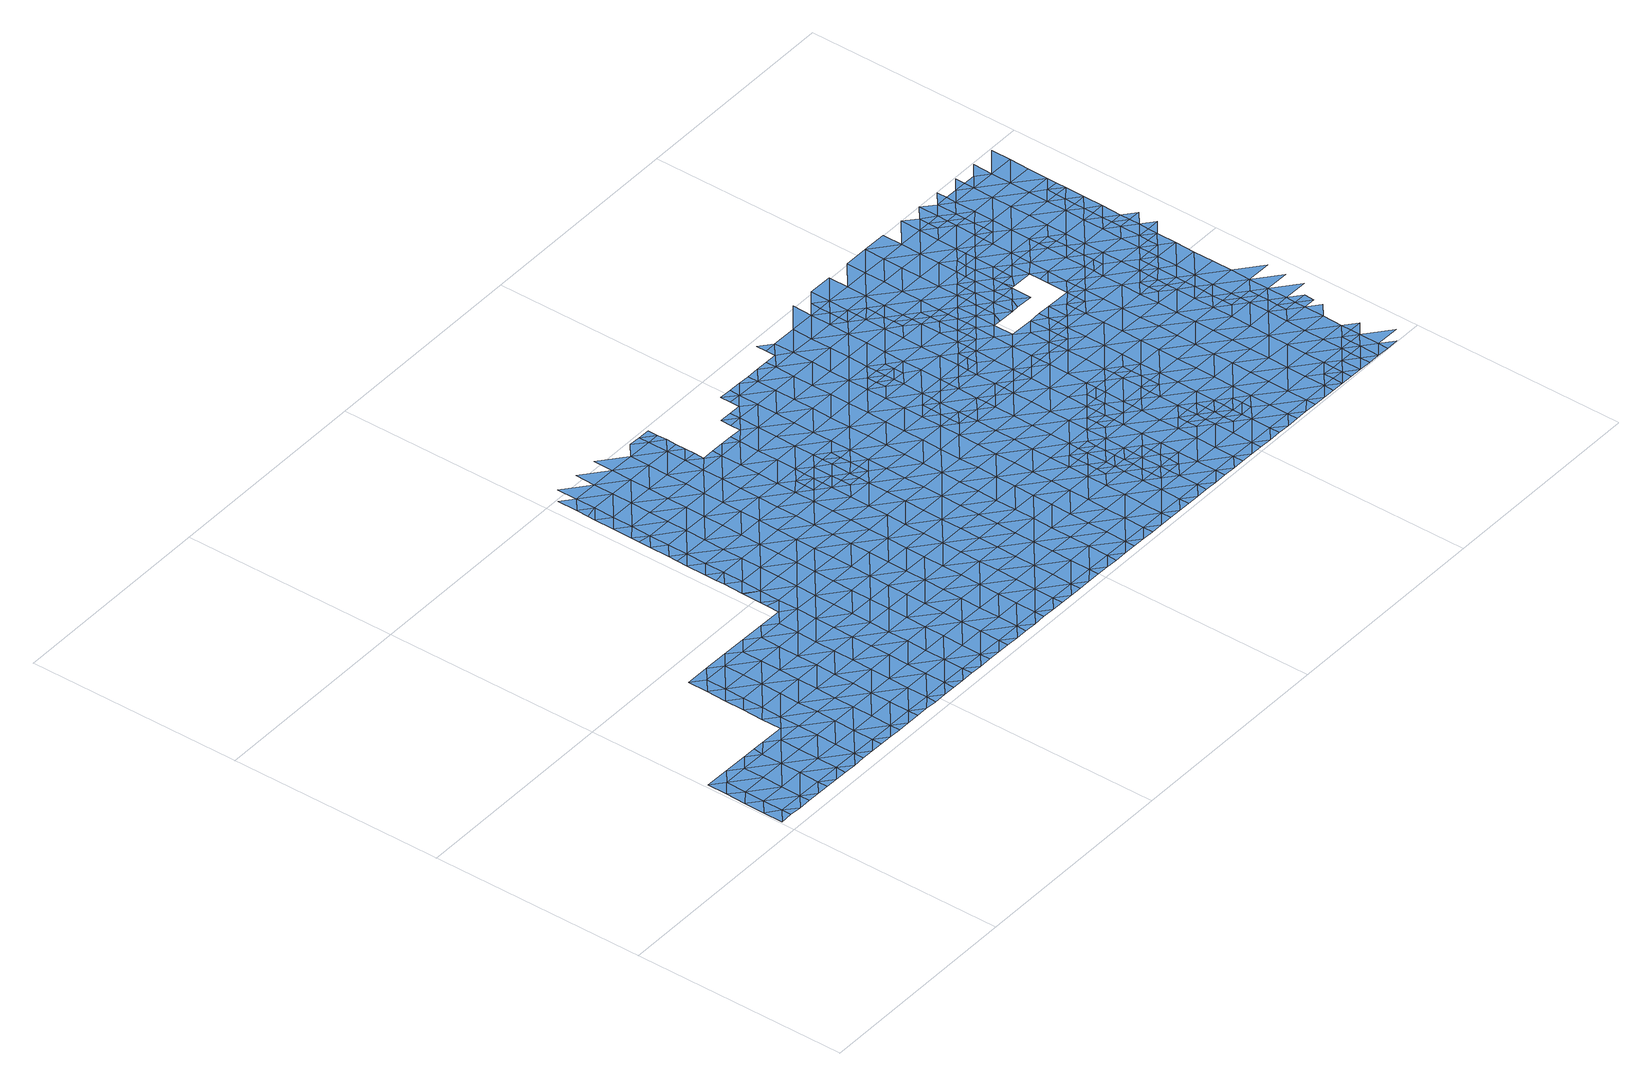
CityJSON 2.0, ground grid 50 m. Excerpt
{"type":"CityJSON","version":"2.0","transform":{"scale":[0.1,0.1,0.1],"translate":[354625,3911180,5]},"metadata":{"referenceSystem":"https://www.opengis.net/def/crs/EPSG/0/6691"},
"CityObjects":{
"waterbody1":{"type":"WaterBody","attributes":{"name":"7","class":"1140","function":"1","WaterBodyRiverFloodingRiskAttribute.description":"4","WaterBodyRiverFloodingRiskAttribute.rankOrg":"2","WaterBodyRiverFloodingRiskAttribute.adminType":"2","WaterBodyRiverFloodingRiskAttribute.scale":"L2"},"geometry":[{"type":"MultiSurface","lod":"1","boundaries":[[[0,1,2]],[[2,1,3]],[[0,4,5]],[[4,0,2]],[[3,6,2]],[[7,5,8]],[[5,4,8]],[[9,4,2]],[[6,9,2]],[[8,10,7]],[[11,7,10]],[[4,12,8]],[[13,9,6]],[[10,14,11]],[[8,15,10]],[[4,9,12]],[[13,16,9]],[[8,12,15]],[[10,17,14]],[[16,18,9]],[[17,10,15]],[[19,18,16]],[[12,9,20]],[[9,18,20]],[[15,12,21]],[[14,17,22]],[[19,23,18]],[[17,15,21]],[[12,20,21]],[[18,24,20]],[[25,17,21]],[[22,17,25]],[[18,23,24]],[[25,26,22]],[[23,27,24]],[[21,20,28]],[[20,24,28]],[[27,29,24]],[[26,25,30]],[[21,28,31]],[[25,21,32]],[[32,21,31]],[[25,32,30]],[[29,33,24]],[[24,33,28]],[[28,34,31]],[[29,35,33]],[[28,33,36]],[[30,32,37]],[[35,38,33]],[[34,28,36]],[[32,31,34]],[[38,39,33]],[[40,32,34]],[[37,32,40]],[[41,39,38]],[[36,33,42]],[[43,37,44]],[[37,40,44]],[[42,45,36]],[[33,39,42]],[[46,47,43]],[[34,36,45]],[[41,48,39]],[[43,44,46]],[[40,34,45]],[[40,49,44]],[[46,50,47]],[[47,50,51]],[[39,52,42]],[[49,40,45]],[[51,53,54]],[[44,55,46]],[[53,51,50]],[[39,48,52]],[[44,49,56]],[[54,57,58]],[[46,59,50]],[[57,54,53]],[[48,60,52]],[[61,62,42]],[[45,62,49]],[[44,56,55]],[[50,59,53]],[[42,52,61]],[[45,42,62]],[[60,63,52]],[[59,46,55]],[[53,64,57]],[[58,57,65]],[[56,49,66]],[[67,64,53]],[[66,49,62]],[[67,53,59]],[[68,52,63]],[[61,52,69]],[[56,66,70]],[[65,57,64]],[[55,56,71]],[[68,63,72]],[[69,52,68]],[[69,73,61]],[[59,55,71]],[[62,73,66]],[[56,70,71]],[[62,61,73]],[[71,74,59]],[[72,75,68]],[[76,64,67]],[[77,65,64]],[[66,78,70]],[[67,59,76]],[[78,66,73]],[[59,74,76]],[[68,79,69]],[[70,80,71]],[[76,81,64]],[[79,73,69]],[[68,75,82]],[[71,80,74]],[[70,78,83]],[[77,64,81]],[[75,84,82]],[[80,70,83]],[[68,82,79]],[[85,76,74]],[[84,86,82]],[[87,77,81]],[[88,74,80]],[[73,79,89]],[[78,73,90]],[[90,73,89]],[[83,78,90]],[[81,76,85]],[[74,88,85]],[[91,82,86]],[[82,92,79]],[[83,93,80]],[[85,94,81]],[[91,92,82]],[[95,93,83]],[[93,88,80]],[[79,92,89]],[[95,83,90]],[[87,81,94]],[[91,86,96]],[[97,90,89]],[[98,85,88]],[[96,99,91]],[[97,95,90]],[[100,98,88]],[[98,94,85]],[[101,87,94]],[[100,88,93]],[[89,92,102]],[[97,89,102]],[[103,92,91]],[[97,104,95]],[[105,101,94]],[[95,106,93]],[[91,99,107]],[[93,106,100]],[[105,94,98]],[[99,108,107]],[[102,92,103]],[[91,107,103]],[[95,104,106]],[[100,109,98]],[[108,110,107]],[[102,103,111]],[[97,102,112]],[[100,106,113]],[[101,105,114]],[[115,103,107]],[[112,102,111]],[[104,97,112]],[[104,116,106]],[[100,113,109]],[[112,116,104]],[[105,98,117]],[[107,110,115]],[[106,118,113]],[[98,109,117]],[[114,105,117]],[[110,119,115]],[[120,121,103]],[[122,109,113]],[[120,103,115]],[[123,124,114]],[[111,103,121]],[[106,116,118]],[[124,123,125]],[[123,114,117]],[[119,126,115]],[[122,113,118]],[[127,117,109]],[[112,111,128]],[[129,130,131]],[[129,125,130]],[[116,112,128]],[[126,132,115]],[[125,123,130]],[[133,127,109]],[[111,121,128]],[[133,109,122]],[[134,123,117]],[[130,135,131]],[[116,136,118]],[[137,131,135]],[[127,134,117]],[[120,115,138]],[[120,139,121]],[[123,134,130]],[[116,128,140]],[[141,142,143]],[[126,144,132]],[[143,137,141]],[[138,139,120]],[[136,145,118]],[[115,132,138]],[[137,135,141]],[[116,140,136]],[[122,118,145]],[[134,146,130]],[[130,147,135]],[[144,148,132]],[[128,121,139]],[[149,142,150]],[[151,127,133]],[[142,141,150]],[[146,147,130]],[[139,152,128]],[[133,122,151]],[[135,153,141]],[[154,155,156]],[[154,149,155]],[[140,128,152]],[[132,157,138]],[[149,150,155]],[[147,153,135]],[[158,136,140]],[[122,145,151]],[[157,132,148]],[[159,160,156]],[[141,153,150]],[[151,161,127]],[[127,162,134]],[[159,156,155]],[[163,158,140]],[[138,164,139]],[[163,140,152]],[[165,166,160]],[[167,146,134]],[[150,168,155]],[[157,148,169]],[[166,165,170]],[[162,167,134]],[[160,159,165]],[[171,151,145]],[[138,157,164]],[[127,161,162]],[[164,172,139]],[[139,173,152]],[[145,136,174]],[[175,176,170]],[[150,153,168]],[[169,177,157]],[[174,136,158]],[[147,146,167]],[[152,173,163]],[[170,165,175]],[[151,171,161]],[[178,179,176]],[[159,180,165]],[[167,181,147]],[[147,182,153]],[[155,168,183]],[[159,155,180]],[[177,184,157]],[[139,172,173]],[[181,182,147]],[[145,174,171]],[[176,175,178]],[[157,185,164]],[[161,186,162]],[[187,188,179]],[[163,189,158]],[[153,182,168]],[[155,183,180]],[[171,186,161]],[[178,187,179]],[[187,190,188]],[[184,185,157]],[[191,189,163]],[[189,174,158]],[[192,184,177]],[[175,165,193]],[[164,194,172]],[[163,173,191]],[[168,195,183]],[[196,197,190]],[[187,196,190]],[[182,195,168]],[[165,180,193]],[[198,171,174]],[[172,199,173]],[[189,198,174]],[[162,186,200]],[[167,162,201]],[[192,202,184]],[[175,193,203]],[[178,175,204]],[[164,185,194]],[[162,200,201]],[[181,205,182]],[[171,206,186]],[[175,203,204]],[[181,167,205]],[[183,195,207]],[[180,183,208]],[[180,209,193]],[[191,173,199]],[[202,210,184]],[[187,178,211]],[[212,206,171]],[[172,194,199]],[[205,167,201]],[[208,209,180]],[[213,200,186]],[[196,187,211]],[[171,198,212]],[[183,207,208]],[[178,204,211]],[[214,194,185]],[[189,191,215]],[[206,213,186]],[[216,210,202]],[[217,218,182]],[[219,198,189]],[[185,184,214]],[[203,193,209]],[[191,199,215]],[[220,196,221]],[[203,222,204]],[[182,205,217]],[[221,196,211]],[[195,182,218]],[[195,223,207]],[[184,210,214]],[[201,200,213]],[[194,224,199]],[[225,212,198]],[[201,226,205]],[[189,215,227]],[[222,203,209]],[[228,211,204]],[[216,229,210]],[[219,189,227]],[[230,215,199]],[[208,207,223]],[[231,206,212]],[[194,214,224]],[[195,218,223]],[[201,213,226]],[[232,204,222]],[[233,230,199]],[[210,234,214]],[[231,213,206]],[[217,205,235]],[[215,230,227]],[[198,219,225]],[[236,237,208]],[[199,224,233]],[[235,205,226]],[[228,204,232]],[[221,211,228]],[[238,239,221]],[[235,240,217]],[[208,223,236]],[[209,208,237]],[[210,229,234]],[[241,224,214]],[[242,226,213]],[[218,217,240]],[[243,219,227]],[[212,225,231]],[[222,209,237]],[[231,242,213]],[[222,244,232]],[[218,245,223]],[[229,246,234]],[[221,228,238]],[[247,243,227]],[[224,241,233]],[[247,227,230]],[[219,243,225]],[[214,234,248]],[[223,245,236]],[[218,240,249]],[[246,250,234]],[[241,214,248]],[[222,237,244]],[[244,251,232]],[[232,252,228]],[[235,226,253]],[[245,218,249]],[[252,238,228]],[[254,237,236]],[[226,242,253]],[[245,255,236]],[[230,233,256]],[[250,257,234]],[[258,247,230]],[[231,225,259]],[[260,249,240]],[[255,254,236]],[[233,241,256]],[[225,243,259]],[[259,261,231]],[[262,244,237]],[[235,253,263]],[[232,251,252]],[[240,235,260]],[[264,243,247]],[[248,265,241]],[[266,253,242]],[[258,230,256]],[[248,234,265]],[[235,263,260]],[[267,238,268]],[[249,269,245]],[[242,231,266]],[[244,262,251]],[[260,269,249]],[[250,270,257]],[[265,234,257]],[[238,252,268]],[[266,231,261]],[[271,256,241]],[[272,263,253]],[[273,255,245]],[[247,258,264]],[[264,274,243]],[[243,275,259]],[[237,254,262]],[[270,276,257]],[[262,277,251]],[[271,258,256]],[[251,278,252]],[[275,261,259]],[[279,241,265]],[[280,260,263]],[[277,278,251]],[[273,245,269]],[[255,281,254]],[[253,266,272]],[[273,281,255]],[[282,264,258]],[[241,279,271]],[[243,274,275]],[[283,257,276]],[[280,263,272]],[[268,252,278]],[[269,260,284]],[[275,285,261]],[[261,286,266]],[[280,287,260]],[[281,288,254]],[[289,290,268]],[[278,289,268]],[[291,274,264]],[[292,293,269]],[[282,258,271]],[[262,294,277]],[[265,257,295]],[[269,284,292]],[[266,286,272]],[[273,269,293]],[[284,260,287]],[[283,276,296]],[[295,257,283]],[[279,265,295]],[[262,254,297]],[[298,271,279]],[[299,275,274]],[[294,300,277]],[[291,264,282]],[[300,301,277]],[[277,301,278]],[[261,285,286]],[[297,254,288]],[[262,297,294]],[[302,281,273]],[[286,303,272]],[[272,304,280]],[[305,284,287]],[[296,306,283]],[[307,287,280]],[[308,290,289]],[[298,279,295]],[[299,274,291]],[[309,302,273]],[[302,288,281]],[[310,311,278]],[[278,311,289]],[[273,293,309]],[[271,312,282]],[[304,307,280]],[[275,313,285]],[[278,301,310]],[[314,305,287]],[[315,308,289]],[[316,294,297]],[[306,317,283]],[[312,291,282]],[[318,313,275]],[[283,317,295]],[[319,314,287]],[[319,287,307]],[[293,320,309]],[[285,313,286]],[[271,298,321]],[[272,303,304]],[[275,299,318]],[[289,311,315]],[[302,322,288]],[[288,323,297]],[[312,271,321]],[[324,299,291]],[[325,308,315]],[[295,326,298]],[[327,317,306]],[[320,328,309]],[[317,326,295]],[[316,297,329]],[[330,307,304]],[[331,321,298]],[[332,318,299]],[[303,286,333]],[[324,291,312]],[[324,332,299]],[[286,313,333]],[[288,322,323]],[[333,334,303]],[[329,297,323]],[[335,309,328]],[[327,336,317]],[[304,337,330]],[[304,303,334]],[[338,312,321]],[[339,322,302]],[[298,326,331]],[[331,340,321]],[[302,309,339]],[[341,329,323]],[[340,338,321]],[[336,342,317]],[[313,318,343]],[[304,344,337]],[[328,345,335]],[[312,346,324]],[[318,332,343]],[[309,335,339]],[[304,334,344]],[[339,347,322]],[[323,348,341]],[[349,334,333]],[[350,342,336]],[[351,332,324]],[[345,352,335]],[[326,317,353]],[[337,354,355]],[[313,343,356]],[[333,313,349]],[[331,326,353]],[[323,322,357]],[[346,312,338]],[[317,342,353]],[[337,344,354]],[[358,355,354]],[[331,359,340]],[[360,344,334]],[[361,343,332]],[[313,356,349]],[[323,357,348]],[[322,347,357]],[[362,352,363]],[[364,335,352]],[[350,365,342]],[[363,358,362]],[[358,354,362]],[[366,354,344]],[[324,346,351]],[[339,335,364]],[[331,353,359]],[[340,367,338]],[[334,349,360]],[[368,369,370]],[[364,352,362]],[[367,346,338]],[[370,348,368]],[[356,343,361]],[[342,371,353]],[[372,349,356]],[[332,351,361]],[[348,357,368]],[[347,339,373]],[[374,357,347]],[[340,359,375]],[[366,344,360]],[[339,364,373]],[[367,340,375]],[[376,369,368]],[[342,365,371]],[[377,359,353]],[[362,354,378]],[[346,379,351]],[[380,360,349]],[[367,379,346]],[[356,361,372]],[[371,365,381]],[[354,366,378]],[[362,382,364]],[[347,373,374]],[[383,377,353]],[[384,380,349]],[[359,377,375]],[[385,382,362]],[[351,386,361]],[[353,371,383]],[[387,366,360]],[[379,386,351]],[[376,368,388]],[[349,372,384]],[[362,378,385]],[[381,389,371]],[[357,374,390]],[[368,357,391]],[[380,387,360]],[[392,367,375]],[[387,378,366]],[[373,364,382]],[[391,357,390]],[[388,368,391]],[[373,393,374]],[[389,394,371]],[[395,383,371]],[[396,375,377]],[[367,392,379]],[[361,386,397]],[[398,373,382]],[[372,361,399]],[[374,393,390]],[[387,400,378]],[[378,401,385]],[[394,395,371]],[[392,375,396]],[[402,403,404]],[[403,388,391]],[[402,388,403]],[[384,372,399]],[[383,395,377]],[[405,394,389]],[[400,401,378]],[[379,406,386]],[[361,397,399]],[[385,401,382]],[[373,398,393]],[[407,391,390]],[[393,408,390]],[[409,396,377]],[[410,404,403]],[[411,412,384]],[[406,379,392]],[[395,409,377]],[[413,398,382]],[[384,399,411]],[[380,384,412]],[[405,414,394]],[[415,410,403]],[[412,416,380]],[[392,396,417]],[[416,400,387]],[[418,413,382]],[[407,390,408]],[[403,391,407]],[[386,406,419]],[[418,382,401]],[[397,386,420]],[[417,421,392]],[[422,406,392]],[[423,393,398]],[[387,380,416]],[[424,395,394]],[[421,422,392]],[[425,415,403]],[[407,425,403]],[[420,386,419]],[[399,397,420]],[[426,396,409]],[[417,396,426]],[[399,427,411]],[[416,428,400]],[[395,429,409]],[[400,430,401]],[[431,432,406]],[[406,432,419]],[[394,414,424]],[[406,422,431]],[[433,412,411]],[[428,430,400]],[[408,393,423]],[[434,417,426]],[[401,430,418]],[[399,420,427]],[[398,413,423]],[[435,436,409]],[[437,416,412]],[[414,438,424]],[[395,439,429]],[[423,440,408]],[[408,441,407]],[[442,415,425]],[[409,429,435]],[[439,395,424]],[[432,443,419]],[[426,409,436]],[[419,443,420]],[[433,411,427]],[[426,444,434]],[[441,425,407]],[[445,437,412]],[[430,446,418]],[[438,447,424]],[[444,426,436]],[[448,449,416]],[[416,437,448]],[[450,429,439]],[[451,443,432]],[[441,408,440]],[[452,434,444]],[[428,416,449]],[[442,425,453]],[[412,433,445]],[[413,418,454]],[[455,453,425]],[[449,456,428]],[[413,457,423]],[[458,430,428]],[[427,420,459]],[[456,458,428]],[[459,420,443]],[[460,424,447]],[[418,446,454]],[[461,437,445]],[[439,424,460]],[[425,441,455]],[[450,439,462]],[[451,463,443]],[[433,427,464]],[[465,445,433]],[[466,467,468]],[[440,423,457]],[[468,452,466]],[[427,459,464]],[[413,454,457]],[[469,441,440]],[[470,430,458]],[[447,471,460]],[[472,454,446]],[[452,473,466]],[[474,453,455]],[[462,439,475]],[[446,430,470]],[[461,445,476]],[[439,460,475]],[[465,433,464]],[[477,478,463]],[[479,443,463]],[[478,467,466]],[[477,467,478]],[[480,440,457]],[[441,469,455]],[[470,481,446]],[[471,482,460]],[[473,483,466]],[[484,474,455]],[[445,485,476]],[[454,486,457]],[[458,487,470]],[[488,454,472]],[[459,489,464]],[[485,445,465]],[[469,440,480]],[[490,462,475]],[[491,462,490]],[[459,443,489]],[[479,463,478]],[[472,446,481]],[[486,454,488]],[[492,491,490]],[[493,484,455]],[[482,494,460]],[[469,493,455]],[[495,478,466]],[[460,494,475]],[[487,496,470]],[[443,479,489]],[[464,497,465]],[[486,498,457]],[[499,492,500]],[[501,476,485]],[[492,490,500]],[[483,499,500]],[[502,472,481]],[[478,503,479]],[[466,483,495]],[[475,504,490]],[[496,505,470]],[[506,485,465]],[[464,489,497]],[[497,507,465]],[[508,489,479]],[[509,501,485]],[[493,510,484]],[[482,511,494]],[[483,500,495]],[[510,512,513]],[[480,457,514]],[[515,508,479]],[[480,516,469]],[[481,517,502]],[[478,518,503]],[[515,479,503]],[[519,475,494]],[[513,484,510]],[[507,506,465]],[[518,478,495]],[[505,520,470]],[[486,521,498]],[[514,457,498]],[[516,493,469]],[[520,517,481]],[[481,470,520]],[[511,522,494]],[[504,475,519]],[[500,490,504]],[[500,523,495]],[[496,524,505]],[[489,525,497]],[[521,526,498]],[[527,503,518]],[[509,485,506]],[[525,489,508]],[[480,514,516]],[[522,528,494]],[[516,529,493]],[[493,530,510]],[[494,528,519]],[[523,500,504]],[[495,531,518]],[[524,532,505]],[[523,531,495]],[[526,533,498]],[[520,534,517]],[[525,535,497]],[[497,536,507]],[[518,537,527]],[[538,514,498]],[[539,509,506]],[[534,526,540]],[[540,517,534]],[[508,541,525]],[[535,536,497]],[[542,528,522]],[[528,543,519]],[[519,544,504]],[[507,536,506]],[[545,523,504]],[[546,520,505]],[[534,533,526]],[[493,529,530]],[[547,505,532]],[[506,548,539]],[[514,549,516]],[[518,550,537]],[[541,551,525]],[[544,545,504]],[[547,546,505]],[[538,498,533]],[[518,531,550]],[[552,548,506]],[[545,553,523]],[[520,546,534]],[[554,535,525]],[[553,555,523]],[[542,556,528]],[[519,543,544]],[[547,532,557]],[[525,551,558]],[[531,523,555]],[[549,514,538]],[[529,516,549]],[[559,537,550]],[[525,558,554]],[[534,560,533]],[[506,536,552]],[[561,530,529]],[[562,536,535]],[[531,563,550]],[[564,528,556]],[[557,565,547]],[[566,545,544]],[[567,561,529]],[[568,565,557]],[[569,548,552]],[[567,529,549]],[[543,570,544]],[[534,546,560]],[[533,571,538]],[[531,555,563]],[[559,550,572]],[[565,573,547]],[[535,554,562]],[[574,566,544]],[[543,528,575]],[[561,576,530]],[[546,547,573]],[[562,577,536]],[[536,578,552]],[[556,579,564]],[[533,560,580]],[[543,575,570]],[[555,581,563]],[[550,582,572]],[[544,570,574]],[[583,567,549]],[[554,584,562]],[[528,564,575]],[[569,552,585]],[[571,533,580]],[[586,566,574]],[[549,538,571]],[[550,563,582]],[[587,583,549]],[[579,588,564]],[[581,589,563]],[[584,590,562]],[[591,561,567]],[[552,578,585]],[[560,546,592]],[[593,591,567]],[[594,570,575]],[[536,577,578]],[[546,573,592]],[[593,567,583]],[[595,572,582]],[[587,549,571]],[[592,596,560]],[[588,597,564]],[[589,598,563]],[[564,597,575]],[[599,577,562]],[[563,598,582]],[[580,600,571]],[[601,602,586]],[[573,603,592]],[[604,594,575]],[[605,606,561]],[[607,602,589]],[[608,595,582]],[[607,586,602]],[[599,562,590]],[[561,591,605]],[[609,585,578]],[[580,560,610]],[[611,583,587]],[[600,612,571]],[[613,597,588]],[[602,598,589]],[[612,614,571]],[[603,615,592]],[[597,616,575]],[[617,608,582]],[[580,610,600]],[[618,578,577]],[[598,617,582]],[[560,596,610]],[[587,571,614]],[[578,619,609]],[[601,620,602]],[[615,621,592]],[[622,611,587]],[[599,590,623]],[[621,624,592]],[[604,575,616]],[[625,622,587]],[[626,577,599]],[[618,619,578]],[[587,614,625]],[[596,592,624]],[[613,627,597]],[[628,600,610]],[[620,629,602]],[[623,630,599]],[[618,577,626]],[[596,631,610]],[[617,632,608]],[[633,620,634]],[[633,604,616]],[[634,604,633]],[[635,632,636]],[[635,608,632]],[[596,624,631]],[[637,628,610]],[[598,602,629]],[[627,638,597]],[[631,637,610]],[[633,629,620]],[[598,639,617]],[[632,640,636]],[[641,626,599]],[[637,642,628]],[[643,599,630]],[[644,619,618]],[[645,636,640]],[[646,647,624]],[[624,647,631]],[[616,597,638]],[[648,633,616]],[[630,645,640]],[[641,618,626]],[[649,638,627]],[[638,648,616]],[[598,629,639]],[[643,630,640]],[[650,631,647]],[[651,629,633]],[[632,617,652]],[[641,599,643]],[[644,618,653]],[[646,654,647]],[[617,639,652]],[[649,655,638]],[[647,656,650]],[[618,657,653]],[[658,639,629]],[[659,643,640]],[[633,648,651]],[[651,660,629]],[[656,647,654]],[[632,652,661]],[[640,632,662]],[[618,641,657]],[[663,648,638]],[[662,632,661]],[[659,641,643]],[[663,638,655]],[[664,656,654]],[[639,665,652]],[[666,664,654]],[[667,668,669]],[[667,653,668]],[[658,629,660]],[[658,665,639]],[[665,661,652]],[[653,657,668]],[[659,640,662]],[[663,670,648]],[[648,671,651]],[[672,657,641]],[[663,655,673]],[[674,669,668]],[[675,656,664]],[[671,660,651]],[[676,662,661]],[[666,677,664]],[[678,641,659]],[[665,676,661]],[[673,679,663]],[[668,680,674]],[[671,648,670]],[[664,681,675]],[[682,659,662]],[[668,657,672]],[[641,678,672]],[[671,683,660]],[[679,684,663]],[[681,664,677]],[[685,670,663]],[[676,682,662]],[[684,685,663]],[[658,660,683]],[[686,678,659]],[[658,687,665]],[[688,668,672]],[[689,681,677]],[[680,668,688]],[[677,690,689]],[[691,670,685]],[[658,683,687]],[[659,682,686]],[[689,692,681]],[[693,680,688]],[[671,670,691]],[[694,692,695]],[[694,681,692]],[[676,665,696]],[[697,683,671]],[[698,682,676]],[[690,699,689]],[[665,687,696]],[[678,686,700]],[[672,678,701]],[[691,685,702]],[[688,703,693]],[[704,695,692]],[[705,697,671]],[[706,692,689]],[[698,686,682]],[[705,671,691]],[[688,672,701]],[[707,706,689]],[[708,676,696]],[[707,689,699]],[[678,700,701]],[[702,709,691]],[[710,700,686]],[[706,711,692]],[[687,712,696]],[[676,708,698]],[[687,683,712]],[[704,692,711]],[[703,688,713]],[[688,701,713]],[[714,705,691]],[[712,683,697]],[[696,715,708]],[[714,691,709]],[[700,716,701]],[[686,698,710]],[[717,718,706]],[[706,718,711]],[[719,703,713]],[[720,703,719]],[[721,720,719]],[[705,722,697]],[[723,714,709]],[[708,724,698]],[[714,722,705]],[[696,712,715]],[[715,724,708]],[[700,710,716]],[[701,725,713]],[[726,721,719]],[[727,711,728]],[[727,729,730]],[[711,718,728]],[[698,731,710]],[[717,732,718]],[[713,725,719]],[[724,731,698]],[[701,716,733]],[[729,727,728]],[[723,734,714]],[[719,735,726]],[[712,697,736]],[[736,697,722]],[[737,728,718]],[[701,733,725]],[[734,738,714]],[[712,739,715]],[[710,740,716]],[[738,741,714]],[[714,741,722]],[[737,718,732]],[[742,729,728]],[[716,743,733]],[[712,736,744]],[[715,745,724]],[[710,731,746]],[[735,719,747]],[[719,725,747]],[[748,737,732]],[[749,742,728]],[[739,745,715]],[[741,750,722]],[[751,752,733]],[[716,740,743]],[[722,750,736]],[[712,744,739]],[[733,743,751]],[[731,724,753]],[[710,746,740]],[[725,733,752]],[[749,728,737]],[[753,754,731]],[[755,735,747]],[[754,756,731]],[[731,756,746]],[[757,750,741]],[[748,758,737]],[[753,724,745]],[[725,759,747]],[[760,743,740]],[[744,761,739]],[[762,742,749]],[[744,736,763]],[[764,765,746]],[[764,746,756]],[[763,736,750]],[[725,752,759]],[[740,746,765]],[[755,747,766]],[[767,760,740]],[[768,753,745]],[[761,769,739]],[[770,737,758]],[[769,771,739]],[[757,772,750]],[[739,771,745]],[[744,773,761]],[[749,774,762]],[[752,775,759]],[[747,776,766]],[[740,765,767]],[[777,778,779]],[[780,768,745]],[[744,763,773]],[[781,760,767]],[[771,780,745]],[[747,759,776]],[[782,783,778]],[[749,737,784]],[[780,785,768]],[[775,786,759]],[[770,758,787]],[[784,737,770]],[[749,784,774]],[[788,761,773]],[[778,777,782]],[[789,790,791]],[[789,766,790]],[[792,793,759]],[[759,793,776]],[[766,776,790]],[[794,783,782]],[[773,763,795]],[[759,786,792]],[[796,788,773]],[[787,797,770]],[[777,798,782]],[[799,800,801]],[[802,791,790]],[[803,791,802]],[[801,774,799]],[[796,804,788]],[[805,803,802]],[[774,784,799]],[[793,806,776]],[[776,806,790]],[[807,782,798]],[[808,797,809]],[[794,782,807]],[[810,770,797]],[[809,805,808]],[[811,812,798]],[[811,800,812]],[[805,802,808]],[[800,799,812]],[[784,770,810]],[[790,813,802]],[[784,814,799]],[[810,797,808]],[[815,798,812]],[[793,816,806]],[[807,798,815]],[[813,790,806]],[[813,817,802]],[[802,818,808]],[[784,810,819]],[[799,820,812]],[[821,807,815]],[[816,822,806]],[[817,818,802]],[[814,820,799]],[[784,819,814]],[[812,820,815]],[[822,823,806]],[[808,824,810]],[[823,825,806]],[[806,825,813]],[[815,826,821]],[[820,827,815]],[[825,828,813]],[[824,808,818]],[[819,810,824]],[[817,813,828]],[[819,829,814]],[[826,815,827]],[[828,830,817]],[[831,818,817]],[[830,831,817]],[[814,832,820]],[[819,824,829]],[[833,826,827]],[[828,825,834]],[[834,825,835]],[[836,837,818]],[[818,831,836]],[[824,818,837]],[[820,838,827]],[[839,828,834]],[[814,829,832]],[[832,838,820]],[[837,840,824]],[[840,841,824]],[[835,842,834]],[[824,841,829]],[[833,827,843]],[[834,844,839]],[[845,846,829]],[[829,846,832]],[[827,847,843]],[[829,841,845]],[[847,827,838]],[[846,848,832]],[[832,848,838]],[[843,847,849]],[[838,850,847]],[[846,851,848]],[[838,848,852]],[[838,852,850]],[[847,850,853]]]}]},
"waterbody2":{"type":"WaterBody","attributes":{"name":"7","class":"1140","function":"1","WaterBodyRiverFloodingRiskAttribute.description":"4","WaterBodyRiverFloodingRiskAttribute.rankOrg":"1","WaterBodyRiverFloodingRiskAttribute.adminType":"2","WaterBodyRiverFloodingRiskAttribute.scale":"L2"},"geometry":[{"type":"MultiSurface","lod":"1","boundaries":[[[319,330,854]],[[854,314,319]],[[292,284,855]],[[292,855,293]],[[320,293,855]],[[328,320,855]],[[330,319,307]],[[352,345,363]],[[345,328,856]],[[314,856,328]],[[854,856,314]],[[358,856,854]],[[314,328,855]],[[856,363,345]],[[305,314,855]],[[855,284,305]],[[363,856,358]],[[854,355,358]],[[337,355,854]],[[330,337,854]]]}]},
"waterbody3":{"type":"WaterBody","attributes":{"name":"7","class":"1140","function":"1","WaterBodyRiverFloodingRiskAttribute.description":"4","WaterBodyRiverFloodingRiskAttribute.rankOrg":"1","WaterBodyRiverFloodingRiskAttribute.adminType":"2","WaterBodyRiverFloodingRiskAttribute.scale":"L2"},"geometry":[{"type":"MultiSurface","lod":"1","boundaries":[[[434,421,417]],[[431,422,857]],[[857,432,431]],[[468,467,858]],[[451,432,857]],[[858,422,421]],[[468,434,452]],[[434,468,858]],[[422,858,857]],[[467,857,858]],[[477,857,467]],[[477,451,857]],[[463,451,477]],[[421,434,858]]]}]},
"waterbody4":{"type":"WaterBody","attributes":{"name":"7","class":"1140","function":"1","WaterBodyRiverFloodingRiskAttribute.description":"4","WaterBodyRiverFloodingRiskAttribute.rankOrg":"1","WaterBodyRiverFloodingRiskAttribute.adminType":"2","WaterBodyRiverFloodingRiskAttribute.scale":"L2"},"geometry":[{"type":"MultiSurface","lod":"1","boundaries":[[[473,452,859]],[[436,859,444]],[[429,450,860]],[[435,429,860]],[[860,462,491]],[[436,435,860]],[[450,462,860]],[[859,860,492]],[[859,492,499]],[[859,436,860]],[[444,859,452]],[[491,492,860]],[[499,483,859]],[[473,859,483]]]}]},
"waterbody5":{"type":"WaterBody","attributes":{"name":"7","class":"1140","function":"1","WaterBodyRiverFloodingRiskAttribute.description":"4","WaterBodyRiverFloodingRiskAttribute.rankOrg":"1","WaterBodyRiverFloodingRiskAttribute.adminType":"2","WaterBodyRiverFloodingRiskAttribute.scale":"L2"},"geometry":[{"type":"MultiSurface","lod":"1","boundaries":[[[502,488,472]],[[517,540,502]],[[488,861,486]],[[488,502,861]],[[521,486,861]],[[540,521,861]],[[526,521,540]],[[502,540,861]]]}]},
"waterbody6":{"type":"WaterBody","attributes":{"name":"7","class":"1140","function":"1","WaterBodyRiverFloodingRiskAttribute.description":"4","WaterBodyRiverFloodingRiskAttribute.rankOrg":"1","WaterBodyRiverFloodingRiskAttribute.adminType":"2","WaterBodyRiverFloodingRiskAttribute.scale":"L2"},"geometry":[{"type":"MultiSurface","lod":"1","boundaries":[[[584,554,558]],[[558,551,862]],[[515,863,508]],[[537,551,863]],[[630,623,645]],[[537,864,551]],[[537,559,864]],[[559,572,864]],[[608,635,865]],[[590,584,862]],[[551,864,862]],[[515,503,527]],[[515,527,863]],[[636,645,866]],[[866,862,864]],[[584,558,862]],[[541,508,863]],[[541,863,551]],[[595,608,865]],[[572,595,865]],[[865,866,864]],[[865,636,866]],[[635,636,865]],[[527,537,863]],[[623,590,866]],[[590,862,866]],[[623,866,645]],[[864,572,865]]]}]},
"waterbody7":{"type":"WaterBody","attributes":{"name":"7","class":"1140","function":"1","WaterBodyRiverFloodingRiskAttribute.description":"4","WaterBodyRiverFloodingRiskAttribute.rankOrg":"1","WaterBodyRiverFloodingRiskAttribute.adminType":"2","WaterBodyRiverFloodingRiskAttribute.scale":"L2"},"geometry":[{"type":"MultiSurface","lod":"1","boundaries":[[[553,566,867]],[[566,553,545]],[[581,555,867]],[[867,589,581]],[[607,589,867]],[[607,867,586]],[[555,553,867]],[[586,867,566]]]}]},
"waterbody8":{"type":"WaterBody","attributes":{"name":"7","class":"1140","function":"1","WaterBodyRiverFloodingRiskAttribute.description":"4","WaterBodyRiverFloodingRiskAttribute.rankOrg":"1","WaterBodyRiverFloodingRiskAttribute.adminType":"2","WaterBodyRiverFloodingRiskAttribute.scale":"L2"},"geometry":[{"type":"MultiSurface","lod":"1","boundaries":[[[634,620,868]],[[620,601,868]],[[601,586,868]],[[570,594,574]],[[634,594,604]],[[594,634,868]],[[868,574,594]],[[574,868,586]]]}]},
"waterbody9":{"type":"WaterBody","attributes":{"name":"7","class":"1140","function":"1","WaterBodyRiverFloodingRiskAttribute.description":"4","WaterBodyRiverFloodingRiskAttribute.rankOrg":"1","WaterBodyRiverFloodingRiskAttribute.adminType":"2","WaterBodyRiverFloodingRiskAttribute.scale":"L2"},"geometry":[{"type":"MultiSurface","lod":"1","boundaries":[[[611,869,583]],[[869,591,593]],[[593,583,869]],[[605,870,606]],[[605,591,870]],[[628,612,600]],[[591,869,870]],[[611,622,869]],[[871,606,870]],[[614,612,872]],[[612,628,872]],[[873,622,625]],[[874,869,622]],[[625,614,873]],[[614,872,873]],[[628,642,872]],[[870,869,874]],[[875,871,870]],[[874,622,873]],[[650,637,631]],[[872,876,873]],[[637,877,642]],[[870,874,878]],[[637,650,877]],[[875,870,878]],[[872,642,876]],[[642,877,876]],[[650,656,877]],[[874,873,879]],[[873,876,879]],[[879,880,874]],[[874,881,878]],[[656,882,877]],[[877,882,876]],[[881,883,878]],[[876,884,879]],[[675,882,656]],[[874,880,881]],[[882,884,876]],[[885,880,879]],[[675,681,882]],[[886,879,884]],[[887,881,880]],[[681,694,882]],[[694,695,882]],[[885,879,886]],[[884,882,695]],[[888,883,881]],[[887,888,881]],[[880,885,887]],[[884,695,889]],[[886,884,890]],[[695,704,889]],[[890,891,886]],[[884,889,890]],[[885,891,887]],[[885,886,891]],[[892,888,887]],[[704,727,889]],[[727,730,889]],[[889,730,890]],[[704,711,727]],[[887,891,892]],[[730,893,890]],[[890,893,891]],[[894,888,892]],[[729,893,730]],[[891,895,892]],[[891,893,896]],[[729,742,893]],[[895,891,896]],[[897,892,895]],[[898,893,742]],[[893,899,896]],[[779,895,896]],[[898,899,893]],[[762,898,742]],[[899,779,896]],[[779,778,895]],[[783,897,895]],[[778,783,895]],[[762,774,898]],[[777,779,899]],[[774,801,898]],[[800,899,898]],[[801,800,898]],[[811,777,899]],[[899,800,811]],[[798,777,811]],[[900,807,821]],[[901,826,833]]]}]},
"waterbody10":{"type":"WaterBody","attributes":{"name":"7","class":"1140","function":"1","WaterBodyRiverFloodingRiskAttribute.description":"4","WaterBodyRiverFloodingRiskAttribute.rankOrg":"1","WaterBodyRiverFloodingRiskAttribute.adminType":"2","WaterBodyRiverFloodingRiskAttribute.scale":"L2"},"geometry":[{"type":"MultiSurface","lod":"1","boundaries":[[[902,509,539]],[[539,548,902]],[[569,585,903]],[[903,585,904]],[[903,904,905]],[[906,903,905]],[[903,906,907]],[[903,907,902]],[[908,902,907]],[[646,624,909]],[[654,646,909]],[[666,654,910]],[[911,910,912]],[[690,677,913]],[[699,690,913]],[[703,720,914]],[[680,915,916]],[[693,703,914]],[[909,917,654]],[[532,524,908]],[[918,496,487]],[[908,919,902]],[[920,918,449]],[[476,501,919]],[[461,920,437]],[[487,458,918]],[[456,918,458]],[[456,449,918]],[[449,448,920]],[[448,437,920]],[[918,908,496]],[[908,918,919]],[[920,919,918]],[[920,476,919]],[[461,476,920]],[[585,609,904]],[[904,921,905]],[[921,669,922]],[[669,923,922]],[[924,917,925]],[[615,926,925]],[[624,621,909]],[[917,909,925]],[[926,615,603]],[[906,926,568]],[[907,568,557]],[[548,903,902]],[[906,568,907]],[[922,923,924]],[[924,905,922]],[[925,905,924]],[[926,905,925]],[[532,908,907]],[[926,906,905]],[[569,903,548]],[[557,532,907]],[[565,568,926]],[[565,926,573]],[[916,915,927]],[[916,927,923]],[[669,916,923]],[[669,674,916]],[[674,680,916]],[[921,653,667]],[[644,653,921]],[[524,496,908]],[[644,921,619]],[[603,573,926]],[[621,615,909]],[[619,921,904]],[[609,619,904]],[[914,680,693]],[[680,914,915]],[[915,914,721]],[[720,721,914]],[[909,615,925]],[[928,699,913]],[[928,913,929]],[[929,913,911]],[[911,913,677]],[[911,677,910]],[[677,666,910]],[[667,669,921]],[[501,509,919]],[[910,654,917]],[[917,912,910]],[[902,919,509]],[[905,921,922]]]}]},
"waterbody11":{"type":"WaterBody","attributes":{"name":"7","class":"1140","function":"1","WaterBodyRiverFloodingRiskAttribute.description":"4","WaterBodyRiverFloodingRiskAttribute.rankOrg":"1","WaterBodyRiverFloodingRiskAttribute.adminType":"2","WaterBodyRiverFloodingRiskAttribute.scale":"L2"},"geometry":[{"type":"MultiSurface","lod":"1","boundaries":[[[684,679,930]],[[685,684,930]],[[679,931,930]],[[702,685,930]],[[931,932,930]],[[709,702,930]],[[932,709,930]],[[933,709,932]],[[934,933,932]],[[723,709,933]],[[934,935,933]],[[933,734,723]],[[935,734,933]],[[936,734,935]],[[937,936,935]],[[936,938,734]],[[938,741,738]],[[738,734,938]],[[937,939,936]],[[743,760,751]],[[757,741,938]],[[751,940,752]],[[936,941,938]],[[751,760,940]],[[772,757,938]],[[754,753,768]],[[754,942,756]],[[775,752,940]],[[760,781,940]],[[754,768,942]],[[943,756,942]],[[764,756,943]],[[765,764,943]],[[761,788,769]],[[768,785,942]],[[786,940,781]],[[775,940,786]],[[769,944,771]],[[767,945,781]],[[767,765,945]],[[765,943,945]],[[769,788,944]],[[785,946,942]],[[944,947,771]],[[780,947,785]],[[781,948,786]],[[780,771,947]],[[948,781,945]],[[788,804,944]],[[943,942,946]],[[947,946,785]],[[792,949,793]],[[792,786,949]],[[950,947,944]],[[786,948,949]],[[945,943,951]],[[952,948,945]],[[943,946,951]],[[816,793,949]],[[953,946,947]],[[954,945,951]],[[949,822,816]],[[955,951,946]],[[952,945,954]],[[956,822,949]],[[949,948,956]],[[956,948,952]],[[956,957,822]],[[823,822,957]],[[825,823,957]],[[835,825,957]],[[830,828,839]],[[958,831,830]],[[957,842,835]],[[830,839,958]],[[836,831,959]],[[831,958,959]],[[837,836,959]],[[839,844,958]],[[959,960,837]],[[840,960,841]],[[840,837,960]],[[845,961,846]],[[845,841,961]],[[841,960,961]],[[851,846,961]]]}]},
"waterbody12":{"type":"WaterBody","attributes":{"name":"7","class":"1140","function":"1","WaterBodyRiverFloodingRiskAttribute.description":"4","WaterBodyRiverFloodingRiskAttribute.rankOrg":"1","WaterBodyRiverFloodingRiskAttribute.adminType":"2","WaterBodyRiverFloodingRiskAttribute.scale":"L2"},"geometry":[{"type":"MultiSurface","lod":"1","boundaries":[[[758,748,962]],[[803,963,791]],[[964,965,966]],[[726,735,964]],[[735,965,964]],[[965,735,755]],[[755,766,789]],[[789,791,965]],[[965,791,963]],[[965,963,966]],[[966,962,967]],[[968,963,805]],[[787,758,968]],[[748,732,962]],[[732,717,969]],[[707,970,969]],[[970,707,699]],[[968,805,809]],[[803,805,963]],[[809,787,968]],[[797,787,809]],[[717,706,969]],[[969,706,707]],[[964,721,726]],[[755,789,965]],[[966,963,962]],[[962,963,968]],[[971,721,964]],[[964,966,971]],[[962,732,967]],[[967,732,969]],[[970,967,969]],[[972,966,967]],[[966,972,971]],[[758,962,968]]]}]}
},
"vertices":[
[5,79,3],[5,33,3],[33,56,3],[33,33,3],[34,102,3],[6,126,3],[61,32,3],[7,172,3],[35,148,3],[90,55,3],[36,194,3],[7,218,3],[91,101,3],[90,32,3],[64,217,3],[92,147,3],[118,31,3],[92,194,3],[147,54,3],[147,31,3],[148,100,3],[148,146,3],[121,216,3],[175,30,3],[204,53,3],[149,193,3],[153,216,3],[203,30,3],[204,99,3],[232,29,3],[178,215,3],[205,145,3],[206,192,3],[261,52,3],[262,145,3],[260,29,3],[261,98,3],[235,214,3],[289,29,3],[317,51,3],[263,191,3],[317,28,3],[318,97,3],[235,261,3],[263,237,3],[319,144,3],[264,283,3],[236,307,3],[345,28,3],[320,190,3],[265,329,3],[237,353,3],[374,50,3],[266,376,3],[238,399,3],[321,282,3],[320,236,3],[266,422,3],[238,445,3],[322,329,3],[374,27,3],[375,97,3],[376,143,3],[402,27,3],[323,421,3],[295,445,3],[376,189,3],[323,375,3],[431,49,3],[432,96,3],[377,235,3],[378,281,3],[431,26,3],[432,142,3],[379,328,3],[459,26,3],[379,374,3],[352,444,3],[433,188,3],[488,95,3],[435,280,3],[380,420,3],[488,48,3],[434,234,3],[487,25,3],[436,373,3],[516,25,3],[409,443,3],[435,327,3],[489,141,3],[490,187,3],[545,48,3],[545,94,3],[491,280,3],[437,419,3],[491,233,3],[544,24,3],[547,186,3],[493,372,3],[573,24,3],[492,326,3],[466,442,3],[546,140,3],[602,93,3],[548,232,3],[494,418,3],[548,279,3],[601,47,3],[601,24,3],[550,371,3],[629,23,3],[603,139,3],[604,185,3],[549,325,3],[522,441,3],[658,46,3],[604,231,3],[551,417,3],[605,278,3],[658,23,3],[659,92,3],[660,138,3],[606,324,3],[551,463,3],[523,470,3],[523,487,3],[686,22,3],[607,416,3],[660,184,3],[524,530,3],[552,510,3],[524,533,3],[715,45,3],[607,370,3],[608,463,3],[553,556,3],[662,277,3],[525,579,3],[716,91,3],[716,137,3],[661,231,3],[554,602,3],[525,626,3],[525,598,3],[715,22,3],[663,323,3],[609,509,3],[610,555,3],[743,21,3],[526,672,3],[554,648,3],[663,369,3],[717,183,3],[610,601,3],[527,696,3],[555,695,3],[527,718,3],[772,44,3],[719,276,3],[556,741,3],[528,764,3],[664,415,3],[665,462,3],[718,230,3],[773,90,3],[556,787,3],[528,791,3],[666,508,3],[611,647,3],[771,21,3],[528,811,3],[720,368,3],[773,136,3],[774,183,3],[719,322,3],[557,833,3],[529,857,3],[800,20,3],[558,879,3],[530,903,3],[613,740,3],[666,554,3],[667,600,3],[612,694,3],[829,43,3],[829,89,3],[721,415,3],[559,926,3],[530,919,3],[776,275,3],[531,949,3],[775,229,3],[828,20,3],[613,786,3],[830,135,3],[668,647,3],[559,972,3],[531,995,3],[776,321,3],[831,182,3],[722,461,3],[722,507,3],[857,19,3],[614,832,3],[615,878,3],[723,553,3],[778,414,3],[669,693,3],[669,739,3],[670,785,3],[885,42,3],[616,925,3],[777,367,3],[778,460,3],[886,88,3],[832,228,3],[885,19,3],[724,599,3],[725,646,3],[833,320,3],[560,1018,3],[616,971,3],[671,831,3],[725,692,3],[887,134,3],[834,366,3],[779,506,3],[832,274,3],[672,924,3],[913,18,3],[888,227,3],[835,413,3],[672,878,3],[888,181,3],[942,41,3],[780,552,3],[726,738,3],[727,784,3],[673,970,3],[617,1017,3],[781,598,3],[944,134,3],[835,459,3],[890,319,3],[728,830,3],[782,691,3],[942,18,3],[889,273,3],[943,87,3],[781,645,3],[970,18,3],[728,877,3],[729,923,3],[836,505,3],[784,783,3],[783,737,3],[944,180,3],[999,40,3],[945,226,3],[891,366,3],[838,598,3],[891,412,3],[784,830,3],[837,551,3],[946,272,3],[1000,86,3],[892,458,3],[674,1016,3],[730,969,3],[838,644,3],[999,17,3],[1001,179,3],[893,504,3],[839,690,3],[947,318,3],[947,365,3],[1027,17,3],[785,876,3],[786,922,3],[1001,133,3],[894,550,3],[840,736,3],[1002,225,3],[1056,39,3],[866,620,3],[948,411,3],[949,457,3],[894,597,3],[841,782,3],[787,968,2],[759,992,3],[1003,271,3],[867,643,3],[867,666,3],[813,852,3],[1057,86,3],[1055,16,3],[841,829,3],[1057,132,3],[1003,317,3],[814,875,3],[814,898,3],[897,735,3],[950,503,3],[950,549,3],[895,620,3],[1084,16,3],[922,573,3],[787,991,2],[896,689,3],[814,922,3],[815,945,3],[1059,224,3],[1005,410,3],[923,619,3],[815,968,2],[842,852,3],[1113,38,3],[1004,364,3],[923,596,3],[895,666,3],[1058,178,3],[897,781,3],[898,828,3],[1060,270,3],[815,991,2],[1113,85,3],[1112,15,3],[924,665,3],[870,851,3],[951,573,3],[1114,131,3],[1060,317,3],[1006,456,3],[1006,502,3],[953,688,3],[1141,15,3],[979,572,3],[1116,223,3],[953,734,3],[1115,177,3],[898,851,3],[1169,37,3],[1061,363,3],[1007,549,3],[952,665,3],[1116,269,3],[954,781,3],[927,850,3],[1063,455,3],[1169,14,3],[1117,316,3],[981,665,3],[1170,84,3],[1008,595,3],[980,595,3],[1062,409,3],[955,827,3],[980,618,3],[1171,130,3],[1063,501,3],[1118,362,3],[1009,641,3],[980,641,3],[1009,687,3],[1197,14,3],[1064,548,3],[1172,222,3],[956,873,3],[928,897,3],[927,873,3],[1226,37,3],[1119,408,3],[1010,733,2],[1011,780,2],[1172,176,3],[956,896,3],[1228,129,3],[1065,594,3],[1173,269,3],[1120,501,3],[1226,13,3],[1066,686,3],[1227,83,3],[1119,454,3],[1066,640,3],[1174,315,3],[1121,547,3],[984,896,3],[1254,13,3],[1012,826,2],[1012,872,2],[1229,221,3],[1068,779,2],[1283,36,3],[1284,82,3],[1228,175,3],[1175,361,3],[1067,733,2],[1175,407,3],[1122,593,3],[1122,639,3],[985,919,3],[1013,918,2],[985,942,3],[1283,13,3],[1230,268,3],[1069,871,2],[1068,825,2],[1285,128,3],[1014,941,2],[1176,453,3],[1177,500,3],[1124,732,2],[1311,12,3],[1042,941,2],[1178,546,3],[1257,198,3],[1123,685,3],[1231,314,3],[1231,360,3],[1258,221,3],[1258,244,3],[1125,778,2],[1340,35,3],[1070,917,2],[1285,174,3],[1232,406,3],[1178,592,3],[1313,104,3],[1179,638,3],[1258,267,3],[1259,290,3],[1233,452,3],[1286,197,3],[1313,128,3],[1313,151,3],[1206,522,3],[1339,12,3],[1341,81,3],[1125,824,2],[1126,870,2],[1070,940,2],[1288,313,3],[1314,174,3],[1234,499,3],[1180,684,3],[1368,11,3],[1206,545,3],[1206,568,3],[1341,104,3],[1287,290,3],[1314,197,3],[1099,940,2],[1181,731,2],[1127,916,2],[1207,592,3],[1181,777,2],[1207,615,3],[1288,359,3],[1397,34,3],[1234,522,3],[1369,104,3],[1316,289,3],[1289,405,3],[1290,452,3],[1343,220,3],[1315,243,3],[1314,220,3],[1183,869,2],[1236,637,3],[1396,11,3],[1209,707,3],[1342,196,3],[1127,940,2],[1397,80,3],[1262,521,3],[1315,266,3],[1344,266,3],[1344,312,3],[1182,823,2],[1237,684,3],[1425,10,3],[1371,196,3],[1156,939,2],[1291,498,3],[1209,753,2],[1236,614,3],[1209,730,2],[1345,358,3],[1398,126,3],[1370,127,3],[1370,150,3],[1184,916,2],[1453,33,3],[1400,219,3],[1264,614,3],[1346,404,3],[1238,776,2],[1370,173,3],[1399,172,3],[1291,521,3],[1237,707,3],[1372,288,3],[1455,125,3],[1293,636,3],[1347,497,3],[1347,451,3],[1373,335,3],[1319,520,3],[1184,962,2],[1453,10,3],[1156,985,2],[1156,962,2],[1239,822,2],[1373,312,3],[1240,868,2],[1265,706,3],[1400,265,3],[1454,79,3],[1293,683,3],[1238,753,2],[1481,9,3],[1456,172,3],[1292,613,3],[1402,357,3],[1266,752,2],[1401,288,3],[1510,32,3],[1240,915,2],[1241,961,2],[1456,218,3],[1321,613,3],[1295,775,2],[1294,729,2],[1403,404,3],[1403,450,3],[1429,288,3],[1296,821,2],[1348,520,3],[1266,729,2],[1402,334,3],[1510,9,3],[1511,78,3],[1512,124,3],[1484,148,3],[1350,682,3],[1350,636,3],[1376,520,3],[1296,867,2],[1457,264,3],[1430,334,3],[1404,496,3],[1484,171,3],[1431,380,3],[1484,194,3],[1538,8,3],[1349,612,3],[1430,357,3],[1458,287,3],[1351,728,2],[1298,960,2],[1459,403,3],[1513,217,3],[1567,31,3],[1378,635,3],[1512,147,3],[1297,914,2],[1378,612,3],[1404,519,3],[1540,101,3],[1353,820,2],[1486,287,3],[1378,658,3],[1540,124,3],[1568,77,3],[1299,1006,2],[1460,449,3],[1461,495,3],[1567,8,3],[1352,774,2],[1513,194,3],[1514,263,3],[1325,890,2],[1459,379,3],[1433,519,3],[1541,147,3],[1353,867,2],[1595,7,3],[1541,193,3],[1487,379,3],[1326,936,2],[1407,681,3],[1326,913,2],[1568,100,3],[1514,286,3],[1408,727,2],[1624,30,3],[1570,216,3],[1516,402,3],[1381,797,2],[1569,147,3],[1569,170,3],[1407,658,3],[1597,100,3],[1326,959,2],[1327,983,2],[1541,170,3],[1543,286,3],[1461,518,3],[1409,773,2],[1354,890,2],[1381,820,2],[1624,7,3],[1381,843,2],[1435,657,3],[1625,76,3],[1571,262,3],[1518,494,2],[1490,518,3],[1597,146,3],[1436,680,3],[1382,889,2],[1516,379,3],[1436,703,3],[1382,866,2],[1517,448,3],[1652,7,3],[1409,796,2],[1626,169,3],[1544,378,3],[1437,750,2],[1572,308,3],[1625,123,3],[1597,123,3],[1543,309,3],[1544,332,3],[1437,773,2],[1681,29,3],[1627,215,3],[1572,355,3],[1574,447,3],[1437,796,2],[1573,401,3],[1518,517,2],[1544,355,3],[1464,703,3],[1465,726,2],[1681,75,3],[1680,6,3],[1465,749,2],[1682,122,3],[1628,261,3],[1547,517,2],[1493,703,3],[1709,6,3],[1493,749,2],[1575,493,2],[1684,214,3],[1630,400,3],[1683,168,3],[1628,307,3],[1629,354,3],[1738,28,3],[1521,725,2],[1684,260,3],[1521,702,2],[1547,540,2],[1575,539,2],[1547,563,2],[1738,75,3],[1739,121,3],[1631,492,2],[1737,5,3],[1576,563,2],[1522,748,2],[1685,307,3],[1549,702,2],[1631,446,3],[1766,5,2],[1604,562,2],[1550,748,2],[1686,353,3],[1740,167,3],[1766,28,3],[1766,51,3],[1687,399,3],[1740,213,3],[1632,538,2],[1578,724,2],[1578,701,2],[1795,74,2],[1579,770,2],[1632,562,2],[1551,771,2],[1551,794,2],[1741,259,3],[1797,166,2],[1743,352,3],[1606,701,2],[1687,445,3],[1688,491,2],[1795,50,2],[1661,561,2],[1579,794,2],[1796,120,2],[1607,747,2],[1607,724,2],[1742,306,3],[1823,50,2],[1743,398,3],[1608,793,2],[1797,212,2],[1689,538,2],[1852,73,2],[1798,258,2],[1744,444,3],[1635,746,2],[1636,770,2],[1690,584,2],[1661,584,2],[1662,607,2],[1853,119,2],[1851,50,2],[1799,305,2],[1746,537,2],[1690,607,2],[1608,816,2],[1637,816,2],[1637,839,2],[1609,839,2],[1800,351,2],[1664,746,2],[1745,490,2],[1880,49,2],[1718,606,2],[1853,165,2],[1693,769,2],[1880,72,2],[1855,258,2],[1801,443,2],[1881,95,2],[1665,838,2],[1773,467,2],[1854,211,2],[1856,304,2],[1800,397,2],[1746,583,2],[1692,746,2],[1693,815,2],[1909,118,2],[1773,490,2],[1774,513,2],[1828,327,2],[1828,350,2],[1747,606,2],[1828,374,2],[1909,95,2],[1721,745,2],[1803,536,2],[1801,466,2],[1883,234,2],[1694,838,2],[1910,164,2],[1829,397,2],[1829,420,2],[1775,606,2],[1829,443,2],[1856,327,2],[1883,257,2],[1749,768,2],[1884,280,2],[1937,94,2],[1911,210,2],[1722,838,2],[1802,513,2],[1803,582,2],[1695,930,2],[1667,954,2],[1667,931,2],[1884,303,2],[1830,466,2],[1696,954,2],[1668,977,2],[1750,814,2],[1884,326,2],[1831,512,2],[1749,745,2],[1911,234,2],[1776,629,2],[1804,628,2],[1776,652,2],[1831,535,2],[1831,558,2],[1696,1000,2],[1939,187,2],[1939,210,2],[1777,744,2],[1724,930,2],[1751,860,2],[1723,884,2],[1723,861,2],[1805,674,2],[1776,675,2],[1940,233,2],[1777,698,2],[1860,581,2],[1724,976,2],[1805,721,2],[1777,721,2],[1806,767,2],[1723,907,2],[1752,906,2],[1861,627,2],[1808,859,2],[1752,953,2],[1860,558,2],[1862,673,2],[1862,720,2],[1807,813,2],[1808,905,2],[1753,976,2],[1888,557,2],[1888,581,2],[1863,766,2],[1889,604,2],[1781,975,2],[1809,952,2],[1890,650,2],[1864,812,2],[1890,673,2],[1890,696,2],[1865,858,2],[1810,975,2],[1918,626,2],[1917,603,2],[1891,719,2],[1891,742,2],[1865,905,2],[1918,649,2],[1891,765,2],[1892,789,2],[1946,603,2],[1838,974,2],[1946,649,2],[1892,812,2],[1893,835,2],[1866,951,2],[1921,857,2],[1867,997,2],[1923,950,2],[1921,834,2],[1922,904,2],[1924,996,2],
[951,596,3],[895,643,3],[952,642,3],
[1287,267,3],[1286,220,3],
[1342,173,3],[1341,127,3],
[1237,730,2],
[1459,356,3],[1401,311,3],[1458,310,3],[1515,309,3],[1515,355,3],
[1513,171,3],
[1569,123,3],
[1354,913,2],[1355,959,2],[1356,1005,2],[1409,819,2],[1410,866,2],[1411,912,2],[1412,1004,2],[1466,819,2],[1465,772,2],[1412,958,2],[1467,865,2],[1468,911,2],[1468,957,2],[1522,771,2],[1469,1003,2],[1523,818,2],[1524,910,2],[1524,864,2],[1525,956,2],[1526,1002,2],[1580,817,2],[1581,863,2],[1581,909,2],[1582,955,2],[1637,862,2],[1583,1002,2],[1639,954,2],[1638,908,2],[1640,1001,2],[1694,861,2],[1695,907,2],[1753,999,2],[1810,998,2],
[1348,543,3],[1405,542,3],[1462,541,3],[1462,587,3],[1406,588,3],[1349,589,3],[1292,590,3],[1464,680,3],[1521,679,2],[1549,655,2],[1511,656,2],[1578,678,2],[1633,585,2],[1605,608,2],[1576,586,2],[1492,656,3],[1235,591,3],[1291,544,3],[1234,545,3],[1518,540,2],[1519,587,2],[1548,609,2],[1491,610,3],[1463,634,3],[1406,635,3],[1576,609,2],[1606,654,2],[1566,655,2],
[1794,27,2],[1794,4,2],[1822,4,2],[1851,26,2],[1851,3,2],[1879,3,2],[1908,26,2],[1908,2,2],[1909,72,2],[1936,2,2],[1802,490,2],[1965,25,2],[1856,350,2],[1857,396,2],[1912,257,2],[1858,442,2],[1913,349,2],[1912,303,2],[1859,489,2],[1859,535,2],[1968,256,2],[1914,395,2],[1915,488,2],[1969,302,2],[1915,441,2],[1970,348,2],[1916,534,2],[1917,580,2],[1918,673,2],[1919,719,2],[1920,765,2],[1921,811,2],
[1692,722,2],[1748,675,2],[1690,630,2],[1747,629,2],[1691,676,2],[1663,700,2],[1749,722,2],[1635,723,2],[1614,701,2],[1662,654,2],[1663,674,2]
]}
